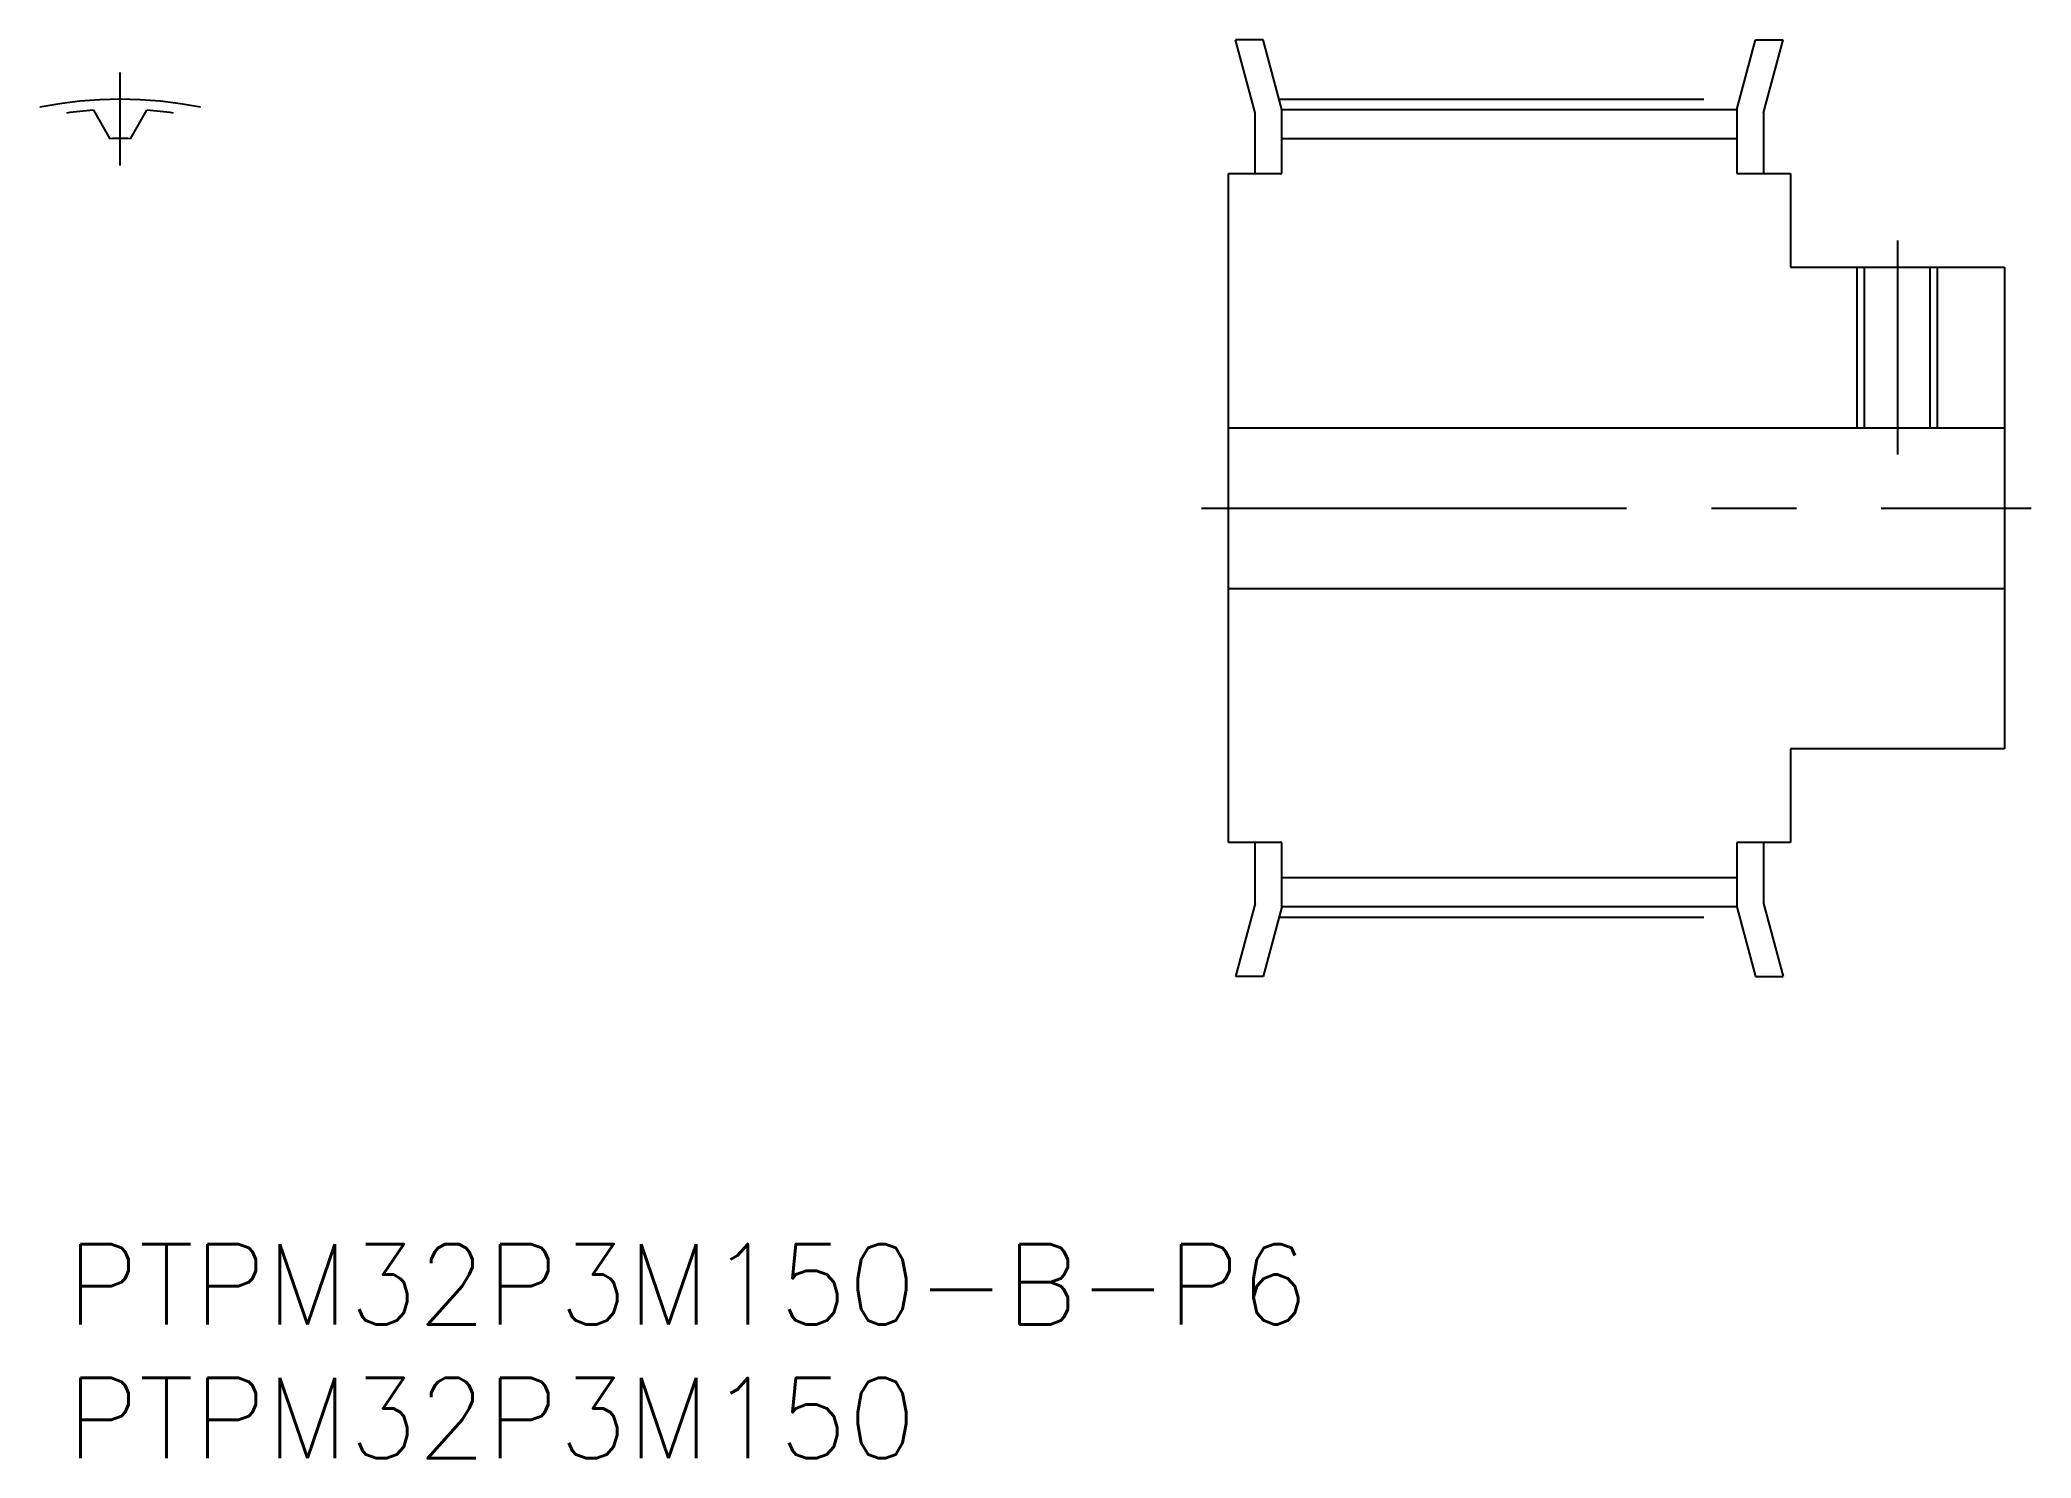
# Model space of a CAD drawing. Extents: x -1 to 73.4, y -8 to 45.
import ezdxf

# ---------------------------------------------------------------- set-up
doc = ezdxf.new("R2010")
doc.units = 0
doc.header["$LTSCALE"] = 0.5
doc.linetypes.add('CENTER', pattern=[50.8, 31.75, -6.35, 6.35, -6.35])
doc.linetypes.add('DASHED', pattern=[19.05, 12.7, -6.35])
for name, color, linetype in [('MSM_CENTER', 1, 'CENTER'), ('MSM_CONTINUOUS', 7, 'CONTINUOUS'), ('MSM_DASHED', 4, 'DASHED'), ('MSM_PART_NUMBER', 7, 'CONTINUOUS')]:
    doc.layers.add(name, color=color, linetype=linetype)
doc.styles.get("Standard").update_dxf_attribs({"font": 'txt.shx', "height": 3, "bigfont": 'bigfont.shx'})

# ---------------------------------------------------------------- blocks, each defined once
blk = doc.blocks.new('*U13')
at = {"layer": 'MSM_PART_NUMBER'}
blk.add_text('PTPM32P3M150-B-P6', height=3, dxfattribs=at).set_placement((0, -3))
blk = doc.blocks.new('*U14')
at = {"layer": 'MSM_PART_NUMBER'}
blk.add_text('PTPM32P3M150', height=3, dxfattribs=at).set_placement((0, -8))

msp = doc.modelspace()

# ---------------------------------------------------------------- linework, layer by layer
at = {"layer": 'MSM_CENTER'}
for p, q in [((2, 40.31), (2, 43.78)), ((45.317, 42.78), (62.521, 42.78)), ((68.419, 37.5), (68.419, 29.5)), ((42.419, 27.5), (73.419, 27.5)), ((45.317, 12.22), (62.521, 12.22))]:
    msp.add_line(p, q, dxfattribs=at)
msp.add_arc((2, 27.5), 15.28, 78.67727, 101.32273, dxfattribs=at)
at = {"layer": 'MSM_CONTINUOUS'}
for p, q in [((44.722, 45), (43.687, 45)), ((44.419, 42.268), (43.687, 45)), ((45.419, 42.4), (44.722, 45)), ((62.419, 42.4), (63.116, 45)), ((63.116, 45), (64.151, 45)), ((63.419, 42.268), (64.151, 45)), ((1, 42.366), (1.615, 41.305)), ((2.385, 41.305), (3, 42.366)), ((44.419, 40), (44.419, 42.268)), ((45.419, 40), (45.419, 42.4)), ((45.419, 42.4), (62.419, 42.4)), ((62.419, 42.4), (62.419, 40)), ((63.419, 42.268), (63.419, 40)), ((45.419, 41.31), (62.419, 41.31)), ((43.419, 15), (43.419, 40)), ((43.419, 40), (45.419, 40)), ((62.419, 40), (64.419, 40)), ((64.419, 40), (64.419, 36.5)), ((64.419, 36.5), (72.419, 36.5)), ((72.419, 36.5), (72.419, 18.5)), ((43.419, 30.5), (72.419, 30.5)), ((43.419, 24.5), (72.419, 24.5)), ((72.419, 18.5), (64.419, 18.5)), ((64.419, 18.5), (64.419, 15)), ((45.419, 15), (43.419, 15)), ((44.419, 12.732), (44.419, 15)), ((45.419, 12.6), (45.419, 15)), ((62.419, 15), (62.419, 12.6)), ((64.419, 15), (62.419, 15)), ((63.419, 15), (63.419, 12.732)), ((62.419, 13.69), (45.419, 13.69)), ((44.419, 12.732), (43.687, 10)), ((63.419, 12.732), (64.151, 10)), ((45.419, 12.6), (44.722, 10)), ((62.419, 12.6), (45.419, 12.6)), ((62.419, 12.6), (63.116, 10)), ((44.722, 10), (43.687, 10)), ((63.116, 10), (64.151, 10))]:
    msp.add_line(p, q, dxfattribs=at)
for radius, start, end in [(14.9, 93.84825, 97.71399), (14.9, 82.28601, 86.15175), (13.81, 88.40153, 91.59847)]:
    msp.add_arc((2, 27.5), radius, start, end, dxfattribs=at)
at = {"layer": 'MSM_DASHED'}
for p, q in [((66.919, 30.5), (66.919, 36.5)), ((67.19, 30.5), (67.19, 36.5)), ((69.649, 30.5), (69.649, 36.5)), ((69.919, 30.5), (69.919, 36.5))]:
    msp.add_line(p, q, dxfattribs=at)

# ---------------------------------------------------------------- block references
at = {"layer": 'MSM_CONTINUOUS'}
for name in ['*U13', '*U14']:
    msp.add_blockref(name, (0, 0), dxfattribs=at)

doc.saveas('drawing.dxf')
